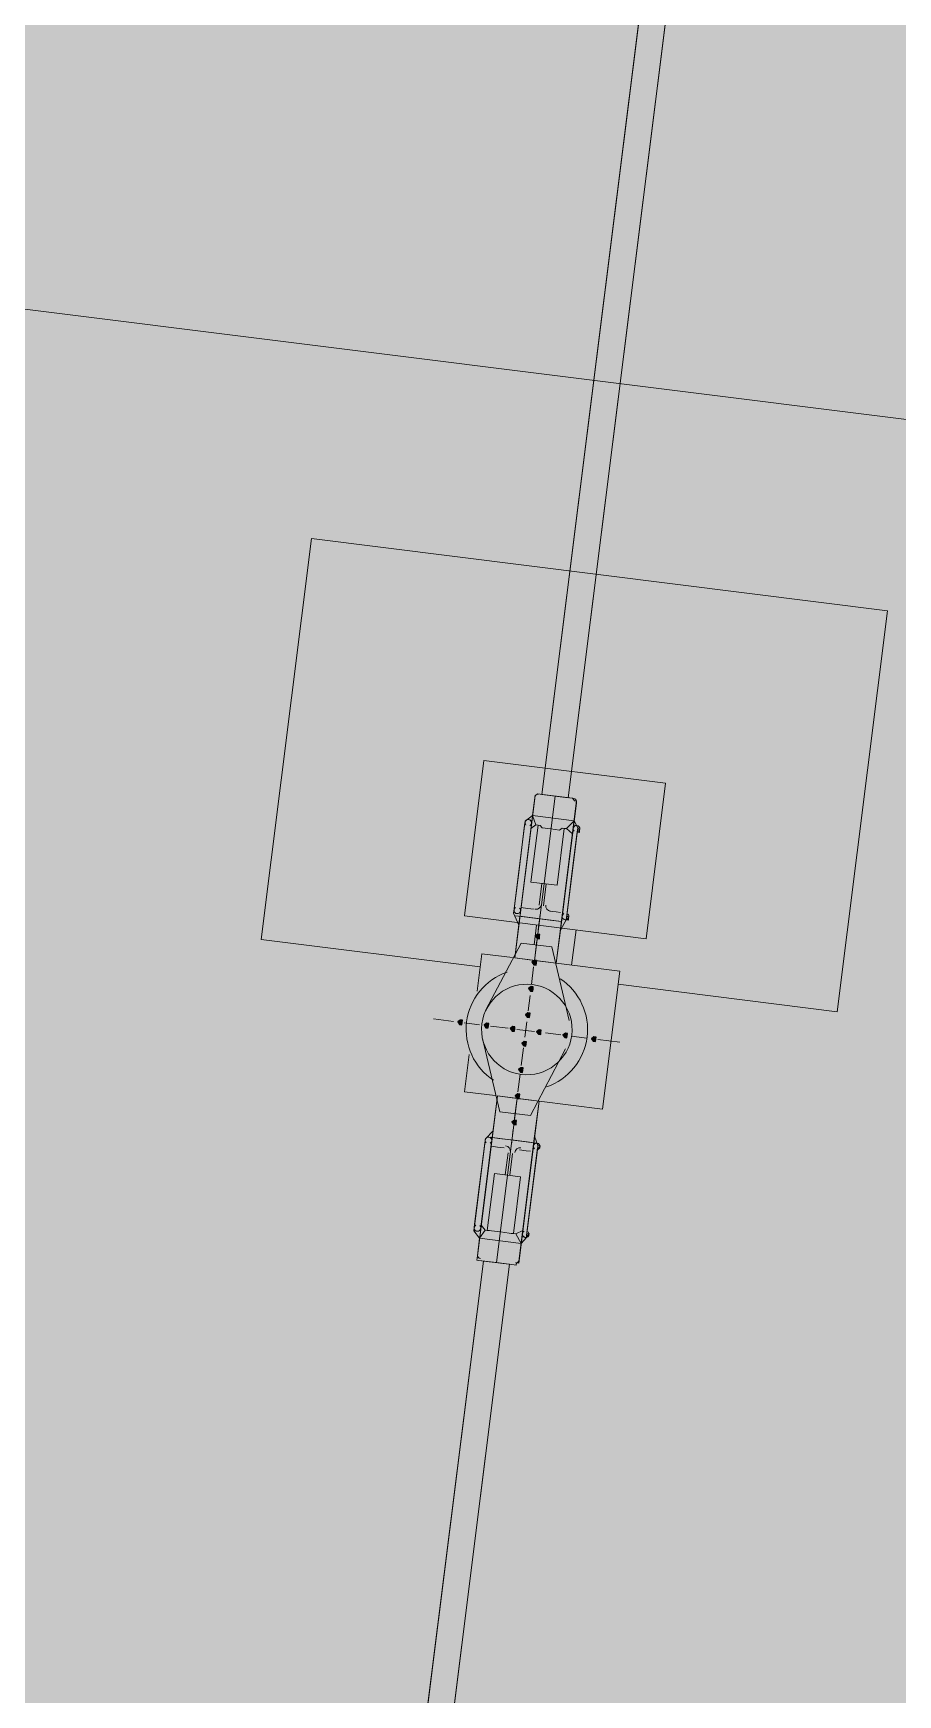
# Model space of a CAD drawing. Header units: metres. Extents: x -4 to 509425, y 7549 to 4732445.
# Drawn here: x 475983.62 to 475986.93, y 4719770.93 to 4719777.3 of the extents above; entities that cross this region are included whole.
import ezdxf

# ---------------------------------------------------------------- set-up
doc = ezdxf.new("R2010")
doc.units = ezdxf.units.M
doc.header["$LTSCALE"] = 0.01
doc.header["$MEASUREMENT"] = 0
doc.layers.get('0').update_dxf_attribs({"lineweight": 0})
doc.layers.add('_SUBESTACIÓN', color=1, linetype='Continuous')
doc.layers.add('SUBESTACION LA VID', color=253, linetype='Continuous')

# ---------------------------------------------------------------- blocks, each defined once
blk = doc.blocks.new('A$Cfff6051d')
at = {"layer": 'SUBESTACION LA VID', "transparency": 33554687}
h = blk.add_hatch(color=256, dxfattribs=at)
h.dxf.hatch_style = 2
h.paths.add_polyline_path([(475985.5584, 4719773.8335), (475985.5595, 4719773.8419), (475985.5511, 4719773.8429), (475985.5416, 4719773.8356), (475985.5489, 4719773.8261), (475985.5573, 4719773.8251)])
h = blk.add_hatch(color=256, dxfattribs=at)
h.dxf.hatch_style = 2
h.paths.add_polyline_path([(475985.5458, 4719773.7327), (475985.5468, 4719773.7411), (475985.5384, 4719773.7421), (475985.529, 4719773.7348), (475985.5363, 4719773.7253), (475985.5447, 4719773.7243)])
h = blk.add_hatch(color=256, dxfattribs=at)
h.dxf.hatch_style = 2
h.paths.add_polyline_path([(475985.5331, 4719773.6319), (475985.5342, 4719773.6403), (475985.5258, 4719773.6413), (475985.5163, 4719773.634), (475985.5237, 4719773.6245), (475985.5321, 4719773.6235)])
h = blk.add_hatch(color=256, dxfattribs=at)
h.dxf.hatch_style = 2
h.paths.add_polyline_path([(475985.5205, 4719773.531), (475985.5215, 4719773.5394), (475985.5131, 4719773.5405), (475985.5037, 4719773.5331), (475985.511, 4719773.5237), (475985.5194, 4719773.5226)])
h = blk.add_hatch(color=256, dxfattribs=at)
h.dxf.hatch_style = 2
h.paths.add_polyline_path([(475985.2611, 4719773.5038), (475985.2622, 4719773.5122), (475985.2538, 4719773.5133), (475985.2443, 4719773.5059), (475985.2517, 4719773.4965), (475985.2601, 4719773.4954)])
h = blk.add_hatch(color=256, dxfattribs=at)
h.dxf.hatch_style = 2
h.paths.add_polyline_path([(475985.3619, 4719773.4912), (475985.363, 4719773.4996), (475985.3546, 4719773.5007), (475985.3451, 4719773.4933), (475985.3525, 4719773.4839), (475985.3609, 4719773.4828)])
h = blk.add_hatch(color=256, dxfattribs=at)
h.dxf.hatch_style = 2
h.paths.add_polyline_path([(475985.4627, 4719773.4786), (475985.4638, 4719773.487), (475985.4554, 4719773.488), (475985.4459, 4719773.4807), (475985.4533, 4719773.4712), (475985.4617, 4719773.4702)])
h = blk.add_hatch(color=256, dxfattribs=at)
h.dxf.hatch_style = 2
h.paths.add_polyline_path([(475985.5635, 4719773.4659), (475985.5646, 4719773.4743), (475985.5562, 4719773.4754), (475985.5467, 4719773.468), (475985.5541, 4719773.4586), (475985.5625, 4719773.4575)])
h = blk.add_hatch(color=256, dxfattribs=at)
h.dxf.hatch_style = 2
h.paths.add_polyline_path([(475985.6643, 4719773.4533), (475985.6654, 4719773.4617), (475985.657, 4719773.4627), (475985.6475, 4719773.4554), (475985.6549, 4719773.4459), (475985.6633, 4719773.4449)])
h = blk.add_hatch(color=256, dxfattribs=at)
h.dxf.hatch_style = 2
h.paths.add_polyline_path([(475985.5068, 4719773.4218), (475985.5079, 4719773.4302), (475985.4995, 4719773.4313), (475985.49, 4719773.4239), (475985.4973, 4719773.4145), (475985.5057, 4719773.4134)])
h = blk.add_hatch(color=256, dxfattribs=at)
h.dxf.hatch_style = 2
h.paths.add_polyline_path([(475985.7735, 4719773.4396), (475985.7746, 4719773.448), (475985.7662, 4719773.449), (475985.7567, 4719773.4417), (475985.7641, 4719773.4322), (475985.7725, 4719773.4312)])
h = blk.add_hatch(color=256, dxfattribs=at)
h.dxf.hatch_style = 2
h.paths.add_polyline_path([(475985.4942, 4719773.321), (475985.4952, 4719773.3294), (475985.4868, 4719773.3305), (475985.4774, 4719773.3231), (475985.4847, 4719773.3137), (475985.4931, 4719773.3126)])
h = blk.add_hatch(color=256, dxfattribs=at)
h.dxf.hatch_style = 2
h.paths.add_polyline_path([(475985.4815, 4719773.2202), (475985.4826, 4719773.2286), (475985.4742, 4719773.2297), (475985.4647, 4719773.2223), (475985.4721, 4719773.2129), (475985.4805, 4719773.2118)])
h = blk.add_hatch(color=256, dxfattribs=at)
h.dxf.hatch_style = 2
h.paths.add_polyline_path([(475985.4689, 4719773.1194), (475985.4699, 4719773.1278), (475985.4615, 4719773.1289), (475985.4521, 4719773.1215), (475985.4594, 4719773.1121), (475985.4678, 4719773.111)])
at = {"layer": 'SUBESTACION LA VID', "lineweight": 15}
for p, q in [((475986.2379, 4719779.7295), (475985.567, 4719774.3784)), ((475986.3387, 4719779.7168), (475985.6678, 4719774.3658)), ((476076.1032, 4719764.6406), (475978.6258, 4719776.8613)), ((475985.5502, 4719774.3806), (475985.6846, 4719774.3637)), ((475985.5029, 4719774.2756), (475985.5313, 4719774.2976)), ((475985.4597, 4719773.9312), (475985.5019, 4719774.2672)), ((475985.5271, 4719774.264), (475985.4849, 4719773.928)), ((475985.5249, 4719774.2472), (475985.5439, 4719774.2619)), ((475985.6867, 4719774.244), (475985.6445, 4719773.908)), ((475985.6613, 4719773.9059), (475985.7035, 4719774.2419)), ((475985.6846, 4719774.2272), (475985.6615, 4719774.2472)), ((475985.5563, 4719773.9532), (475985.5669, 4719774.0372)), ((475985.5731, 4719773.9511), (475985.5837, 4719774.0351)), ((475985.4587, 4719773.9228), (475985.4786, 4719773.8776)), ((475985.5532, 4719773.8597), (475985.5605, 4719773.9185)), ((475985.5469, 4719773.8776), (475985.5374, 4719773.802)), ((475985.6603, 4719773.8975), (475985.6382, 4719773.8576)), ((475985.6981, 4719773.8586), (475985.6812, 4719773.7242)), ((475985.487, 4719773.8083), (475985.3525, 4719773.5521)), ((475985.6046, 4719773.7935), (475985.487, 4719773.8083)), ((475985.5395, 4719773.7505), (475985.5479, 4719773.8177)), ((475985.6046, 4719773.7935), (475985.6717, 4719773.5121)), ((475985.5268, 4719773.6497), (475985.5353, 4719773.7169)), ((475985.5142, 4719773.5489), (475985.5216, 4719773.6077)), ((475985.2275, 4719773.5081), (475985.1519, 4719773.5175)), ((475985.3283, 4719773.4954), (475985.2695, 4719773.5028)), ((475985.4375, 4719773.4817), (475985.3703, 4719773.4901)), ((475985.5383, 4719773.4691), (475985.4711, 4719773.4775)), ((475985.5016, 4719773.4481), (475985.5089, 4719773.5069)), ((475985.6391, 4719773.4564), (475985.5803, 4719773.4638)), ((475985.4059, 4719773.1615), (475985.3388, 4719773.4429)), ((475985.4879, 4719773.3389), (475985.4963, 4719773.4061)), ((475985.5235, 4719773.1467), (475985.658, 4719773.4029)), ((475985.7399, 4719773.4438), (475985.6811, 4719773.4512)), ((475985.8659, 4719773.428), (475985.7819, 4719773.4385)), ((475985.4752, 4719773.2381), (475985.4837, 4719773.3053)), ((475985.5235, 4719773.1467), (475985.4059, 4719773.1615)), ((475985.4626, 4719773.1373), (475985.471, 4719773.2045)), ((475985.3502, 4719773.0575), (475985.3796, 4719773.088)), ((475985.45, 4719773.0365), (475985.4573, 4719773.0953)), ((475985.3491, 4719773.0491), (475985.307, 4719772.7131)), ((475985.3322, 4719772.7099), (475985.3743, 4719773.046)), ((475985.4918, 4719772.6899), (475985.534, 4719773.0259)), ((475985.5508, 4719773.0238), (475985.5086, 4719772.6878)), ((475985.5518, 4719773.0322), (475985.5392, 4719773.0679)), ((475985.4373, 4719773.0039), (475985.4268, 4719772.9199)), ((475985.4541, 4719773.0018), (475985.4436, 4719772.9178)), ((475985.3343, 4719772.7267), (475985.349, 4719772.7078)), ((475985.4939, 4719772.7067), (475985.4666, 4719772.6931)), ((475985.5076, 4719772.6794), (475985.4876, 4719772.6563)), ((475984.6107, 4719766.7509), (475985.3427, 4719772.5892)), ((475984.7116, 4719766.7383), (475985.4435, 4719772.5765)), ((475985.4603, 4719772.5744), (475985.3259, 4719772.5913))]:
    blk.add_line(p, q, dxfattribs=at)
at = {"layer": 'SUBESTACION LA VID', "lineweight": 0}
for p, q in [((475985.6382, 4719773.8576), (475985.6993, 4719774.3448)), ((475985.4997, 4719774.2504), (475985.5029, 4719774.2756)), ((475985.4997, 4719774.2504), (475985.5029, 4719774.2756)), ((475985.5008, 4719774.2588), (475985.5029, 4719774.2756)), ((475985.5008, 4719774.2588), (475985.5019, 4719774.2672)), ((475985.5008, 4719774.2588), (475985.5019, 4719774.2672)), ((475985.7014, 4719774.2251), (475985.7045, 4719774.2503)), ((475985.7024, 4719774.2335), (475985.7045, 4719774.2503)), ((475985.7119, 4719774.2408), (475985.7119, 4719774.2408)), ((475985.4587, 4719773.9228), (475985.4608, 4719773.9396)), ((475985.4587, 4719773.9228), (475985.4597, 4719773.9312)), ((475985.6603, 4719773.8975), (475985.6624, 4719773.9143)), ((475985.6603, 4719773.8975), (475985.6624, 4719773.9143)), ((475985.6687, 4719773.8964), (475985.6697, 4719773.9048)), ((475985.3796, 4719773.088), (475985.3196, 4719772.6091)), ((475985.3502, 4719773.0575), (475985.3481, 4719773.0407)), ((475985.3502, 4719773.0575), (475985.3481, 4719773.0407)), ((475985.3502, 4719773.0575), (475985.3491, 4719773.0491)), ((475985.5518, 4719773.0322), (475985.5497, 4719773.0154)), ((475985.5602, 4719773.0312), (475985.5592, 4719773.0228)), ((475985.3081, 4719772.7215), (475985.306, 4719772.7047)), ((475985.3081, 4719772.7215), (475985.306, 4719772.7047)), ((475985.307, 4719772.7131), (475985.307, 4719772.7131)), ((475985.5107, 4719772.7046), (475985.5076, 4719772.6794)), ((475985.5107, 4719772.7046), (475985.5076, 4719772.6794)), ((475985.5181, 4719772.6952), (475985.5076, 4719772.6794)), ((475985.5181, 4719772.6952), (475985.517, 4719772.6868)), ((475985.5181, 4719772.6952), (475985.517, 4719772.6868))]:
    blk.add_line(p, q, dxfattribs=at)
at = {"layer": 'SUBESTACION LA VID', "lineweight": 15}
for points in [[(475986.2379, 4719779.7295), (475986.3387, 4719779.7168), (475985.6678, 4719774.3658), (475985.567, 4719774.3784), (475986.2379, 4719779.7295)], [(475985.8597, 4719773.6506), (475986.6997, 4719773.5453), (475986.8925, 4719775.0826), (475984.6832, 4719775.3596), (475984.4905, 4719773.8223), (475985.3305, 4719773.717)], [(475986.0417, 4719774.4213), (475985.3444, 4719774.5087), (475985.2697, 4719773.9123), (475985.9669, 4719773.8249), (475986.0417, 4719774.4213)], [(475985.6174, 4719774.3721), (475985.5502, 4719774.3806), (475985.5407, 4719774.3732), (475985.5397, 4719774.3648), (475985.5313, 4719774.2976), (475985.5029, 4719774.2756), (475985.5019, 4719774.2672), (475985.5008, 4719774.2588), (475985.4997, 4719774.2504), (475985.4808, 4719774.0992), (475985.4608, 4719773.9396), (475985.4597, 4719773.9312), (475985.4587, 4719773.9228), (475985.4786, 4719773.8776), (475985.4628, 4719773.7516), (475985.5384, 4719773.7421), (475985.6174, 4719774.3721)], [(475985.6993, 4719774.3448), (475985.6909, 4719774.2776), (475985.5313, 4719774.2976), (475985.5397, 4719774.3648)], [(475985.6174, 4719774.3721), (475985.6846, 4719774.3637), (475985.692, 4719774.3543), (475985.7004, 4719774.3532), (475985.6993, 4719774.3448), (475985.6909, 4719774.2776), (475985.7045, 4719774.2503), (475985.7119, 4719774.2408), (475985.7108, 4719774.2324), (475985.7024, 4719774.2335), (475985.7014, 4719774.2251), (475985.6824, 4719774.0739), (475985.6624, 4719773.9143), (475985.6697, 4719773.9048), (475985.6687, 4719773.8964), (475985.6603, 4719773.8975), (475985.6382, 4719773.8576), (475985.6224, 4719773.7316), (475985.5384, 4719773.7421), (475985.6174, 4719774.3721)], [(475985.5313, 4719774.2976), (475985.5439, 4719774.2619), (475985.5523, 4719774.2608), (475985.5607, 4719774.2598), (475985.568, 4719774.2503), (475985.6016, 4719774.2461), (475985.6352, 4719774.2419), (475985.6447, 4719774.2493), (475985.6531, 4719774.2482), (475985.6615, 4719774.2472), (475985.6909, 4719774.2776), (475985.7045, 4719774.2503)], [(475985.5523, 4719774.2608), (475985.5249, 4719774.0424), (475985.6257, 4719774.0298), (475985.6531, 4719774.2482)], [(475985.4628, 4719773.7516), (475985.4828, 4719773.9112), (475985.6424, 4719773.8912), (475985.6224, 4719773.7316), (475985.4628, 4719773.7516)], [(475985.466, 4719773.9133), (475985.4996, 4719773.9091), (475985.5584, 4719773.9017)], [(475985.487, 4719773.9448), (475985.5122, 4719773.9416), (475985.5374, 4719773.9385)], [(475985.6382, 4719773.9258), (475985.6214, 4719773.9279), (475985.5962, 4719773.9311)], [(475985.6424, 4719773.8912), (475985.6088, 4719773.8954), (475985.5584, 4719773.9017)], [(475985.4544, 4719773.7526), (475985.3368, 4719773.7674), (475985.3189, 4719773.6246)], [(475985.5561, 4719773.2024), (475985.7997, 4719773.1718), (475985.866, 4719773.701), (475985.6224, 4719773.7316)], [(475985.2884, 4719773.381), (475985.2705, 4719773.2382), (475985.3881, 4719773.2234)], [(475985.3931, 4719772.5829), (475985.3259, 4719772.5913), (475985.3175, 4719772.5923), (475985.3185, 4719772.6007), (475985.3196, 4719772.6091), (475985.328, 4719772.6763), (475985.306, 4719772.7047), (475985.307, 4719772.7131), (475985.3081, 4719772.7215), (475985.3091, 4719772.7299), (475985.3281, 4719772.8811), (475985.3481, 4719773.0407), (475985.3491, 4719773.0491), (475985.3502, 4719773.0575), (475985.3796, 4719773.088), (475985.3965, 4719773.2224), (475985.4721, 4719773.2129), (475985.3931, 4719772.5829)], [(475985.5561, 4719773.2024), (475985.5361, 4719773.0427), (475985.3765, 4719773.0628), (475985.3965, 4719773.2224), (475985.5561, 4719773.2024)], [(475985.3931, 4719772.5829), (475985.4603, 4719772.5744), (475985.4687, 4719772.5734), (475985.4697, 4719772.5818), (475985.4781, 4719772.5807), (475985.4792, 4719772.5891), (475985.4876, 4719772.6563), (475985.5076, 4719772.6794), (475985.517, 4719772.6868), (475985.5181, 4719772.6952), (475985.5097, 4719772.6962), (475985.5107, 4719772.7046), (475985.5297, 4719772.8558), (475985.5497, 4719773.0154), (475985.5592, 4719773.0228), (475985.5602, 4719773.0312), (475985.5518, 4719773.0322), (475985.5392, 4719773.0679), (475985.5561, 4719773.2024), (475985.4721, 4719773.2129), (475985.3931, 4719772.5829)], [(475985.3681, 4719773.0638), (475985.4017, 4719773.0596), (475985.4605, 4719773.0522)], [(475985.3722, 4719773.0292), (475985.3974, 4719773.026), (475985.4226, 4719773.0228)], [(475985.5445, 4719773.0417), (475985.5109, 4719773.0459), (475985.4605, 4719773.0522)], [(475985.5234, 4719773.0102), (475985.5066, 4719773.0123), (475985.4814, 4719773.0155)], [(475985.4582, 4719772.6941), (475985.4856, 4719772.9126), (475985.3848, 4719772.9252), (475985.3574, 4719772.7068)], [(475985.4876, 4719772.6563), (475985.4666, 4719772.6931), (475985.4582, 4719772.6941), (475985.4498, 4719772.6952), (475985.4414, 4719772.6963), (475985.4078, 4719772.7005), (475985.3742, 4719772.7047), (475985.3658, 4719772.7057), (475985.3574, 4719772.7068), (475985.349, 4719772.7078), (475985.328, 4719772.6763), (475985.306, 4719772.7047)], [(475985.3196, 4719772.6091), (475985.328, 4719772.6763), (475985.4876, 4719772.6563), (475985.4792, 4719772.5891)], [(475984.7116, 4719766.7383), (475984.6107, 4719766.7509), (475985.3427, 4719772.5892), (475985.4435, 4719772.5765), (475984.7116, 4719766.7383)]]:
    blk.add_lwpolyline(points, dxfattribs=at)
at = {"layer": 'SUBESTACION LA VID', "lineweight": 0}
for points in [[(475985.4628, 4719773.7516), (475985.5407, 4719774.3732), (475985.4786, 4719773.8776), (475985.5397, 4719774.3648)], [(475985.6224, 4719773.7316), (475985.7004, 4719774.3532), (475985.6382, 4719773.8576)], [(475985.4997, 4719774.2504), (475985.5029, 4719774.2756), (475985.5008, 4719774.2588), (475985.5029, 4719774.2756)], [(475985.7014, 4719774.2251), (475985.7045, 4719774.2503), (475985.6624, 4719773.9143)], [(475985.6824, 4719774.0739), (475985.7045, 4719774.2503), (475985.7014, 4719774.2251)], [(475985.7108, 4719774.2324), (475985.7119, 4719774.2408), (475985.7024, 4719774.2335), (475985.7045, 4719774.2503)], [(475985.4608, 4719773.9396), (475985.4587, 4719773.9228), (475985.4597, 4719773.9312), (475985.4587, 4719773.9228)], [(475985.6697, 4719773.9048), (475985.6603, 4719773.8975), (475985.6624, 4719773.9143)], [(475985.6687, 4719773.8964), (475985.6697, 4719773.9048), (475985.6687, 4719773.8964)], [(475985.3965, 4719773.2224), (475985.3185, 4719772.6007), (475985.3796, 4719773.088)], [(475985.5561, 4719773.2024), (475985.4781, 4719772.5807), (475985.5392, 4719773.0679), (475985.4792, 4719772.5891)], [(475985.3091, 4719772.7299), (475985.306, 4719772.7047), (475985.3481, 4719773.0407)], [(475985.3491, 4719773.0491), (475985.3502, 4719773.0575), (475985.3481, 4719773.0407)], [(475985.3502, 4719773.0575), (475985.3491, 4719773.0491), (475985.3502, 4719773.0575)], [(475985.5497, 4719773.0154), (475985.5602, 4719773.0312), (475985.5592, 4719773.0228), (475985.5602, 4719773.0312)], [(475985.3281, 4719772.8811), (475985.306, 4719772.7047), (475985.3091, 4719772.7299)], [(475985.3081, 4719772.7215), (475985.307, 4719772.7131), (475985.3081, 4719772.7215), (475985.306, 4719772.7047)], [(475985.5097, 4719772.6962), (475985.5076, 4719772.6794), (475985.5097, 4719772.6962), (475985.5076, 4719772.6794)]]:
    blk.add_lwpolyline(points, dxfattribs=at)
at = {"layer": 'SUBESTACION LA VID'}
for points in [[(475985.5584, 4719773.8335), (475985.5595, 4719773.8419), (475985.5511, 4719773.8429), (475985.5416, 4719773.8356), (475985.5489, 4719773.8261), (475985.5573, 4719773.8251)], [(475985.5458, 4719773.7327), (475985.5468, 4719773.7411), (475985.5384, 4719773.7421), (475985.529, 4719773.7348), (475985.5363, 4719773.7253), (475985.5447, 4719773.7243)], [(475985.5331, 4719773.6319), (475985.5342, 4719773.6403), (475985.5258, 4719773.6413), (475985.5163, 4719773.634), (475985.5237, 4719773.6245), (475985.5321, 4719773.6235)], [(475985.5205, 4719773.531), (475985.5215, 4719773.5394), (475985.5131, 4719773.5405), (475985.5037, 4719773.5331), (475985.511, 4719773.5237), (475985.5194, 4719773.5226)], [(475985.2611, 4719773.5038), (475985.2622, 4719773.5122), (475985.2538, 4719773.5133), (475985.2443, 4719773.5059), (475985.2517, 4719773.4965), (475985.2601, 4719773.4954)], [(475985.3619, 4719773.4912), (475985.363, 4719773.4996), (475985.3546, 4719773.5007), (475985.3451, 4719773.4933), (475985.3525, 4719773.4839), (475985.3609, 4719773.4828)], [(475985.4627, 4719773.4786), (475985.4638, 4719773.487), (475985.4554, 4719773.488), (475985.4459, 4719773.4807), (475985.4533, 4719773.4712), (475985.4617, 4719773.4702)], [(475985.5635, 4719773.4659), (475985.5646, 4719773.4743), (475985.5562, 4719773.4754), (475985.5467, 4719773.468), (475985.5541, 4719773.4586), (475985.5625, 4719773.4575)], [(475985.6643, 4719773.4533), (475985.6654, 4719773.4617), (475985.657, 4719773.4627), (475985.6475, 4719773.4554), (475985.6549, 4719773.4459), (475985.6633, 4719773.4449)], [(475985.5068, 4719773.4218), (475985.5079, 4719773.4302), (475985.4995, 4719773.4313), (475985.49, 4719773.4239), (475985.4973, 4719773.4145), (475985.5057, 4719773.4134)], [(475985.7735, 4719773.4396), (475985.7746, 4719773.448), (475985.7662, 4719773.449), (475985.7567, 4719773.4417), (475985.7641, 4719773.4322), (475985.7725, 4719773.4312)], [(475985.4942, 4719773.321), (475985.4952, 4719773.3294), (475985.4868, 4719773.3305), (475985.4774, 4719773.3231), (475985.4847, 4719773.3137), (475985.4931, 4719773.3126)], [(475985.4815, 4719773.2202), (475985.4826, 4719773.2286), (475985.4742, 4719773.2297), (475985.4647, 4719773.2223), (475985.4721, 4719773.2129), (475985.4805, 4719773.2118)], [(475985.4689, 4719773.1194), (475985.4699, 4719773.1278), (475985.4615, 4719773.1289), (475985.4521, 4719773.1215), (475985.4594, 4719773.1121), (475985.4678, 4719773.111)]]:
    blk.add_lwpolyline(points, close=True, dxfattribs=at)
at = {"layer": 'SUBESTACION LA VID', "lineweight": 0}
for points in [[(475985.5584, 4719773.8335), (475985.5595, 4719773.8419), (475985.5511, 4719773.8429), (475985.5416, 4719773.8356), (475985.5489, 4719773.8261), (475985.5573, 4719773.8251)], [(475985.5458, 4719773.7327), (475985.5468, 4719773.7411), (475985.5384, 4719773.7421), (475985.529, 4719773.7348), (475985.5363, 4719773.7253), (475985.5447, 4719773.7243)], [(475985.5331, 4719773.6319), (475985.5342, 4719773.6403), (475985.5258, 4719773.6413), (475985.5163, 4719773.634), (475985.5237, 4719773.6245), (475985.5321, 4719773.6235)], [(475985.5205, 4719773.531), (475985.5215, 4719773.5394), (475985.5131, 4719773.5405), (475985.5037, 4719773.5331), (475985.511, 4719773.5237), (475985.5194, 4719773.5226)], [(475985.2611, 4719773.5038), (475985.2622, 4719773.5122), (475985.2538, 4719773.5133), (475985.2443, 4719773.5059), (475985.2517, 4719773.4965), (475985.2601, 4719773.4954)], [(475985.3619, 4719773.4912), (475985.363, 4719773.4996), (475985.3546, 4719773.5007), (475985.3451, 4719773.4933), (475985.3525, 4719773.4839), (475985.3609, 4719773.4828)], [(475985.4627, 4719773.4786), (475985.4638, 4719773.487), (475985.4554, 4719773.488), (475985.4459, 4719773.4807), (475985.4533, 4719773.4712), (475985.4617, 4719773.4702)], [(475985.5635, 4719773.4659), (475985.5646, 4719773.4743), (475985.5562, 4719773.4754), (475985.5467, 4719773.468), (475985.5541, 4719773.4586), (475985.5625, 4719773.4575)], [(475985.6643, 4719773.4533), (475985.6654, 4719773.4617), (475985.657, 4719773.4627), (475985.6475, 4719773.4554), (475985.6549, 4719773.4459), (475985.6633, 4719773.4449)], [(475985.5068, 4719773.4218), (475985.5079, 4719773.4302), (475985.4995, 4719773.4313), (475985.49, 4719773.4239), (475985.4973, 4719773.4145), (475985.5057, 4719773.4134)], [(475985.7735, 4719773.4396), (475985.7746, 4719773.448), (475985.7662, 4719773.449), (475985.7567, 4719773.4417), (475985.7641, 4719773.4322), (475985.7725, 4719773.4312)], [(475985.4942, 4719773.321), (475985.4952, 4719773.3294), (475985.4868, 4719773.3305), (475985.4774, 4719773.3231), (475985.4847, 4719773.3137), (475985.4931, 4719773.3126)], [(475985.4815, 4719773.2202), (475985.4826, 4719773.2286), (475985.4742, 4719773.2297), (475985.4647, 4719773.2223), (475985.4721, 4719773.2129), (475985.4805, 4719773.2118)], [(475985.4689, 4719773.1194), (475985.4699, 4719773.1278), (475985.4615, 4719773.1289), (475985.4521, 4719773.1215), (475985.4594, 4719773.1121), (475985.4678, 4719773.111)]]:
    blk.add_lwpolyline(points, close=True, dxfattribs=at)
at = {"layer": 'SUBESTACION LA VID', "lineweight": 15}
for points in [[(475985.5544, 4719774.38), (475985.5474, 4719774.3809), (475985.5411, 4719774.376), (475985.5402, 4719774.369)], [(475985.5416, 4719773.9379), (475985.5532, 4719773.9365), (475985.5638, 4719773.9447), (475985.5653, 4719773.9563)], [(475985.5821, 4719773.9542), (475985.5806, 4719773.9426), (475985.5888, 4719773.932), (475985.6004, 4719773.9306)], [(475985.4463, 4719773.0071), (475985.4477, 4719773.0187), (475985.4395, 4719773.0293), (475985.4279, 4719773.0307)], [(475985.4867, 4719773.0233), (475985.4751, 4719773.0248), (475985.4645, 4719773.0166), (475985.4631, 4719773.005)], [(475985.4655, 4719772.5823), (475985.4725, 4719772.5814), (475985.4788, 4719772.5864), (475985.4797, 4719772.5933)]]:
    blk.add_open_spline(points, degree=3, dxfattribs=at)
for points, knots in [([(475985.6998, 4719774.349), (475985.7002, 4719774.3523), (475985.6993, 4719774.3557), (475985.6973, 4719774.3584), (475985.6952, 4719774.361), (475985.6921, 4719774.3628), (475985.6888, 4719774.3632)], [0, 0, 0, 0, 1, 1, 1, 2, 2, 2, 2]), ([(475985.5166, 4719774.2824), (475985.5112, 4719774.2831), (475985.5059, 4719774.2802), (475985.5035, 4719774.2753), (475985.5012, 4719774.2704), (475985.5022, 4719774.2645), (475985.5061, 4719774.2607)], [0, 0, 0, 0, 1, 1, 1, 2, 2, 2, 2]), ([(475985.5276, 4719774.2682), (475985.5285, 4719774.2752), (475985.5235, 4719774.2815), (475985.5166, 4719774.2824), (475985.5096, 4719774.2833), (475985.5033, 4719774.2783), (475985.5024, 4719774.2714)], [0, 0, 0, 0, 1, 1, 1, 2, 2, 2, 2]), ([(475985.5214, 4719774.2588), (475985.5261, 4719774.2615), (475985.5285, 4719774.267), (475985.5274, 4719774.2723), (475985.5263, 4719774.2777), (475985.522, 4719774.2817), (475985.5166, 4719774.2824)], [0, 0, 0, 0, 1, 1, 1, 2, 2, 2, 2]), ([(475985.7014, 4719774.2592), (475985.696, 4719774.2599), (475985.6907, 4719774.257), (475985.6884, 4719774.2521), (475985.686, 4719774.2472), (475985.687, 4719774.2414), (475985.6909, 4719774.2375)], [0, 0, 0, 0, 1, 1, 1, 2, 2, 2, 2]), ([(475985.7124, 4719774.245), (475985.7133, 4719774.252), (475985.7083, 4719774.2583), (475985.7014, 4719774.2592), (475985.6944, 4719774.2601), (475985.6881, 4719774.2552), (475985.6872, 4719774.2482)], [0, 0, 0, 0, 1, 1, 1, 2, 2, 2, 2]), ([(475985.7062, 4719774.2356), (475985.7109, 4719774.2384), (475985.7133, 4719774.2438), (475985.7122, 4719774.2492), (475985.7111, 4719774.2545), (475985.7068, 4719774.2585), (475985.7014, 4719774.2592)], [0, 0, 0, 0, 1, 1, 1, 2, 2, 2, 2]), ([(475985.4665, 4719773.9447), (475985.4618, 4719773.942), (475985.4593, 4719773.9366), (475985.4604, 4719773.9312), (475985.4615, 4719773.9259), (475985.4659, 4719773.9218), (475985.4713, 4719773.9212)], [0, 0, 0, 0, 1, 1, 1, 2, 2, 2, 2]), ([(475985.4603, 4719773.9354), (475985.4594, 4719773.9284), (475985.4643, 4719773.922), (475985.4713, 4719773.9212), (475985.4782, 4719773.9203), (475985.4846, 4719773.9252), (475985.4855, 4719773.9322)], [0, 0, 0, 0, 1, 1, 1, 2, 2, 2, 2]), ([(475985.4713, 4719773.9212), (475985.4767, 4719773.9205), (475985.4819, 4719773.9233), (475985.4843, 4719773.9282), (475985.4867, 4719773.9331), (475985.4856, 4719773.939), (475985.4818, 4719773.9428)], [0, 0, 0, 0, 1, 1, 1, 2, 2, 2, 2]), ([(475985.6513, 4719773.9216), (475985.6466, 4719773.9188), (475985.6441, 4719773.9134), (475985.6452, 4719773.9081), (475985.6463, 4719773.9027), (475985.6507, 4719773.8987), (475985.6561, 4719773.898)], [0, 0, 0, 0, 1, 1, 1, 2, 2, 2, 2]), ([(475985.6451, 4719773.9122), (475985.6442, 4719773.9052), (475985.6491, 4719773.8989), (475985.6561, 4719773.898), (475985.663, 4719773.8971), (475985.6694, 4719773.9021), (475985.6703, 4719773.909)], [0, 0, 0, 0, 1, 1, 1, 2, 2, 2, 2]), ([(475985.6561, 4719773.898), (475985.6615, 4719773.8973), (475985.6667, 4719773.9002), (475985.6691, 4719773.9051), (475985.6715, 4719773.91), (475985.6704, 4719773.9158), (475985.6666, 4719773.9197)], [0, 0, 0, 0, 1, 1, 1, 2, 2, 2, 2]), ([(475985.4338, 4719773.6971), (475985.3497, 4719773.6683), (475985.2895, 4719773.5941), (475985.2784, 4719773.5059), (475985.2674, 4719773.4178), (475985.3075, 4719773.331), (475985.3818, 4719773.2823)], [0, 0, 0, 0, 1, 1, 1, 2, 2, 2, 2]), ([(475985.3372, 4719773.4986), (475985.3253, 4719773.4034), (475985.3927, 4719773.3167), (475985.4879, 4719773.3048), (475985.583, 4719773.2928), (475985.6697, 4719773.3603), (475985.6816, 4719773.4554), (475985.6936, 4719773.5505), (475985.6261, 4719773.6373), (475985.531, 4719773.6492), (475985.4359, 4719773.6611), (475985.3492, 4719773.5937), (475985.3372, 4719773.4986)], [0, 0, 0, 0, 1, 1, 1, 2, 2, 2, 3, 3, 3, 4, 4, 4, 4]), ([(475985.5851, 4719773.2568), (475985.6691, 4719773.2857), (475985.7294, 4719773.3598), (475985.7405, 4719773.448), (475985.7515, 4719773.5362), (475985.7114, 4719773.6229), (475985.6371, 4719773.6716)], [0, 0, 0, 0, 1, 1, 1, 2, 2, 2, 2]), ([(475985.3639, 4719773.0643), (475985.3585, 4719773.065), (475985.3532, 4719773.0622), (475985.3508, 4719773.0573), (475985.3485, 4719773.0524), (475985.3495, 4719773.0465), (475985.3534, 4719773.0427)], [0, 0, 0, 0, 1, 1, 1, 2, 2, 2, 2]), ([(475985.3749, 4719773.0502), (475985.3757, 4719773.0571), (475985.3708, 4719773.0635), (475985.3639, 4719773.0643), (475985.3569, 4719773.0652), (475985.3505, 4719773.0603), (475985.3497, 4719773.0533)], [0, 0, 0, 0, 1, 1, 1, 2, 2, 2, 2]), ([(475985.3687, 4719773.0408), (475985.3734, 4719773.0435), (475985.3758, 4719773.0489), (475985.3747, 4719773.0543), (475985.3736, 4719773.0596), (475985.3693, 4719773.0637), (475985.3639, 4719773.0643)], [0, 0, 0, 0, 1, 1, 1, 2, 2, 2, 2]), ([(475985.5487, 4719773.0412), (475985.5433, 4719773.0418), (475985.538, 4719773.039), (475985.5356, 4719773.0341), (475985.5333, 4719773.0292), (475985.5343, 4719773.0233), (475985.5382, 4719773.0195)], [0, 0, 0, 0, 1, 1, 1, 2, 2, 2, 2]), ([(475985.5597, 4719773.027), (475985.5606, 4719773.0339), (475985.5556, 4719773.0403), (475985.5487, 4719773.0412), (475985.5417, 4719773.042), (475985.5354, 4719773.0371), (475985.5345, 4719773.0301)], [0, 0, 0, 0, 1, 1, 1, 2, 2, 2, 2]), ([(475985.5535, 4719773.0176), (475985.5582, 4719773.0203), (475985.5606, 4719773.0258), (475985.5595, 4719773.0311), (475985.5584, 4719773.0364), (475985.5541, 4719773.0405), (475985.5487, 4719773.0412)], [0, 0, 0, 0, 1, 1, 1, 2, 2, 2, 2]), ([(475985.3138, 4719772.7267), (475985.3091, 4719772.724), (475985.3066, 4719772.7185), (475985.3077, 4719772.7132), (475985.3088, 4719772.7078), (475985.3132, 4719772.7038), (475985.3186, 4719772.7031)], [0, 0, 0, 0, 1, 1, 1, 2, 2, 2, 2]), ([(475985.3076, 4719772.7173), (475985.3067, 4719772.7103), (475985.3116, 4719772.704), (475985.3186, 4719772.7031), (475985.3255, 4719772.7022), (475985.3319, 4719772.7072), (475985.3328, 4719772.7141)], [0, 0, 0, 0, 1, 1, 1, 2, 2, 2, 2]), ([(475985.3186, 4719772.7031), (475985.324, 4719772.7024), (475985.3292, 4719772.7053), (475985.3316, 4719772.7102), (475985.334, 4719772.7151), (475985.3329, 4719772.721), (475985.329, 4719772.7248)], [0, 0, 0, 0, 1, 1, 1, 2, 2, 2, 2]), ([(475985.4986, 4719772.7035), (475985.4939, 4719772.7008), (475985.4914, 4719772.6953), (475985.4925, 4719772.69), (475985.4936, 4719772.6847), (475985.498, 4719772.6806), (475985.5034, 4719772.68)], [0, 0, 0, 0, 1, 1, 1, 2, 2, 2, 2]), ([(475985.5034, 4719772.68), (475985.5088, 4719772.6793), (475985.514, 4719772.6821), (475985.5164, 4719772.687), (475985.5188, 4719772.6919), (475985.5177, 4719772.6978), (475985.5139, 4719772.7016)], [0, 0, 0, 0, 1, 1, 1, 2, 2, 2, 2]), ([(475985.4924, 4719772.6941), (475985.4915, 4719772.6872), (475985.4964, 4719772.6808), (475985.5034, 4719772.68), (475985.5103, 4719772.6791), (475985.5167, 4719772.684), (475985.5176, 4719772.691)], [0, 0, 0, 0, 1, 1, 1, 2, 2, 2, 2]), ([(475985.3201, 4719772.6133), (475985.3197, 4719772.61), (475985.3206, 4719772.6066), (475985.3227, 4719772.604), (475985.3248, 4719772.6013), (475985.3278, 4719772.5996), (475985.3311, 4719772.5992)], [0, 0, 0, 0, 1, 1, 1, 2, 2, 2, 2])]:
    blk.add_open_spline(points, degree=3, knots=knots, dxfattribs=at)

msp = doc.modelspace()

# ---------------------------------------------------------------- hatches: boundary and pattern name
at = {"layer": '_SUBESTACIÓN', "transparency": 33554559}
h = msp.add_hatch(color=1, dxfattribs=at)
h.dxf.hatch_style = 1
h.paths.add_polyline_path([(475968.6399, 4719805.825), (476089.9386, 4719790.615), (476078.1686, 4719696.74), (475956.8686, 4719711.9502)])

# ---------------------------------------------------------------- block references
at = {"linetype": 'Continuous'}
msp.add_blockref('A$Cfff6051d', (0, 0), dxfattribs=at)

doc.saveas('drawing.dxf')
